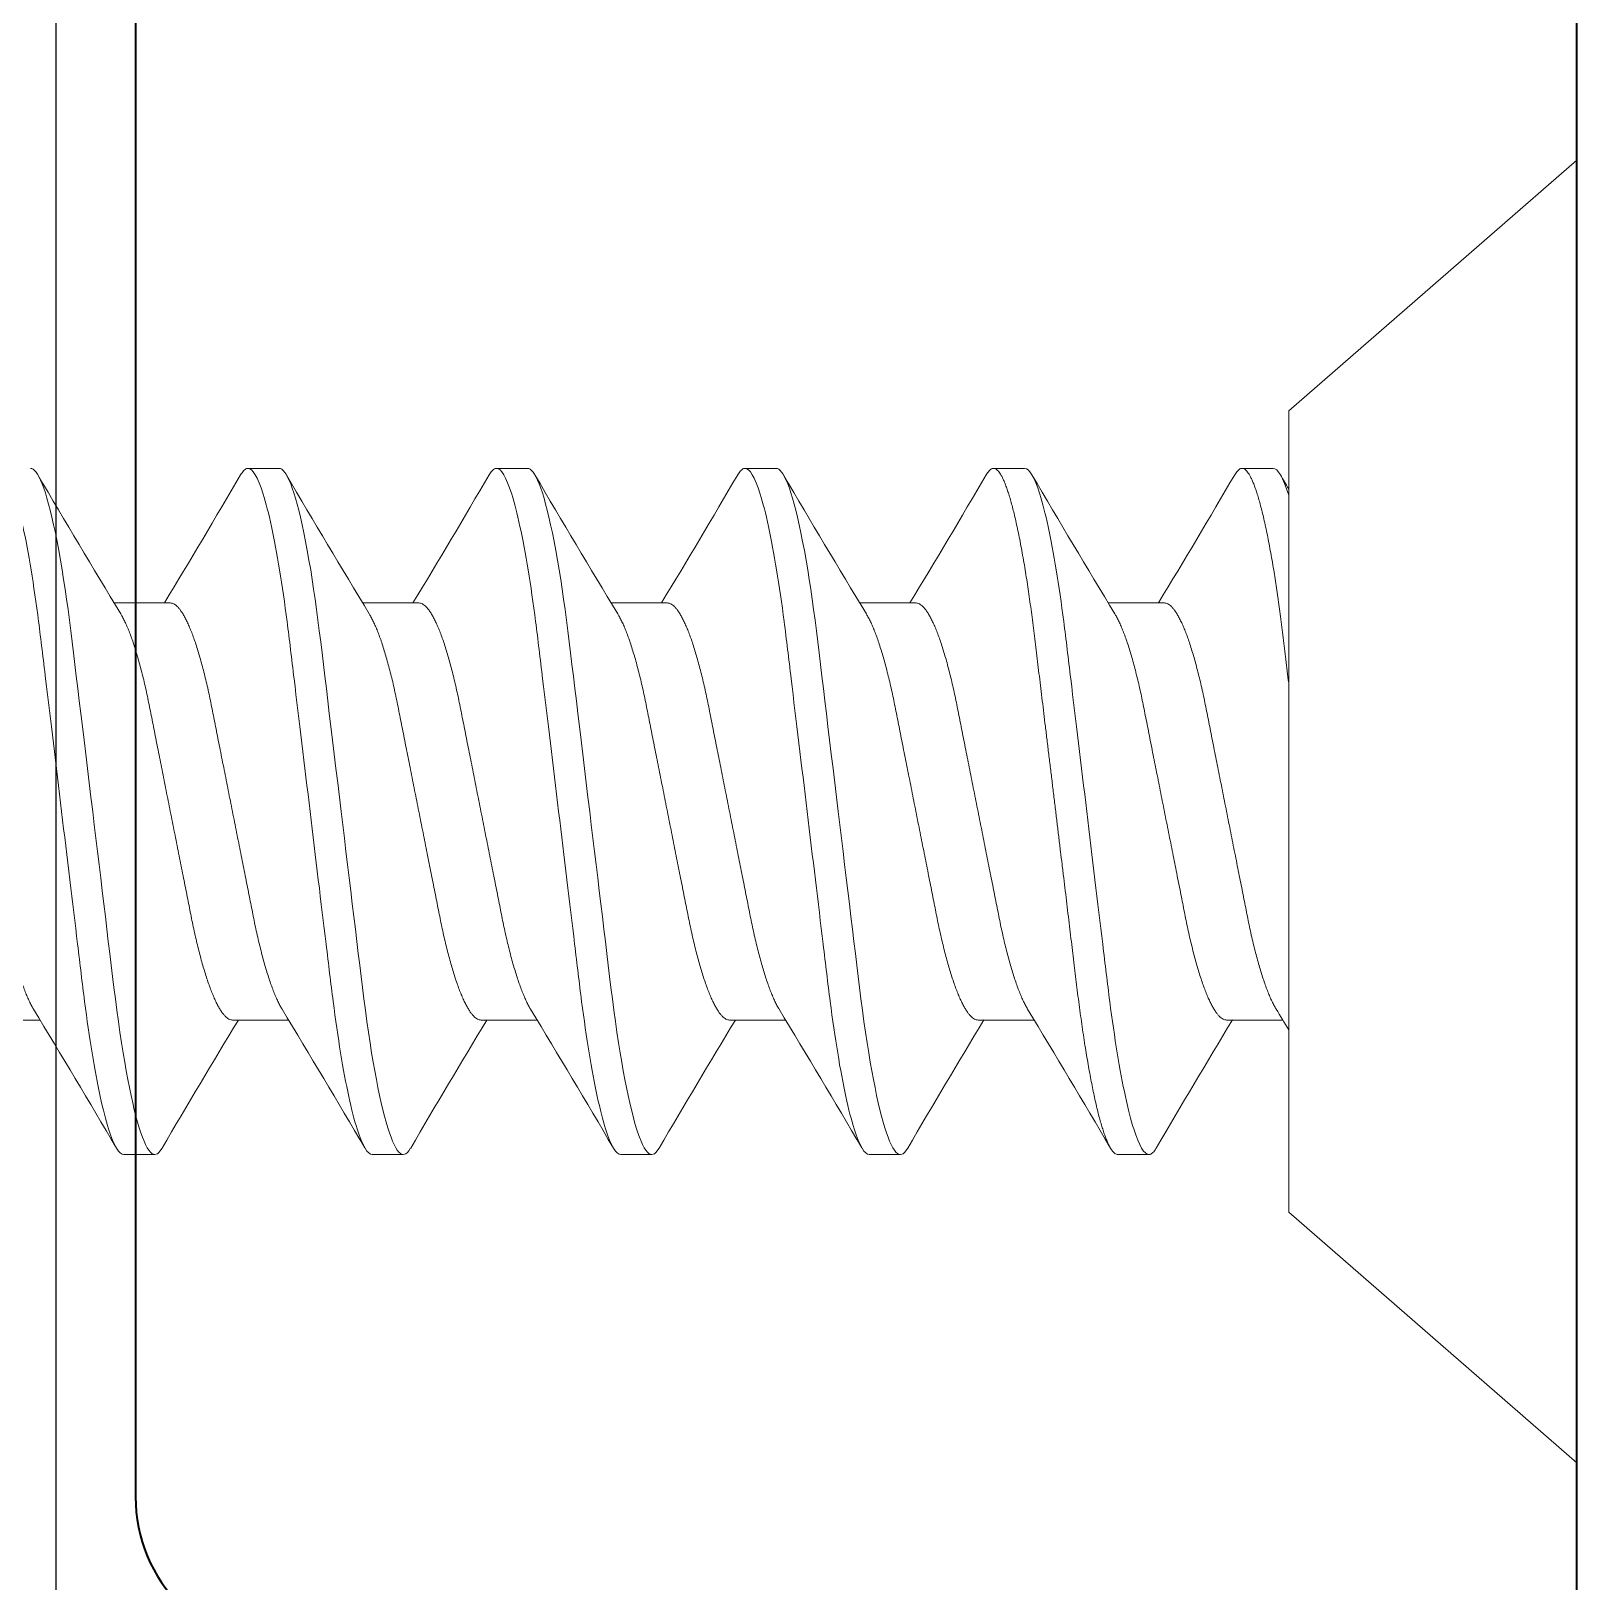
# Model space of a CAD drawing. Extents: x -26 to 91, y -47 to 75.
# Drawn here: x 48.7858 to 49.0968, y 54.1072 to 54.4191 of the extents above; entities that cross this region are included whole.
import ezdxf

# ---------------------------------------------------------------- set-up
doc = ezdxf.new("R2010")
doc.units = 0
doc.header["$MEASUREMENT"] = 0
doc.layers.get('0').update_dxf_attribs({"linetype": 'CONTINUOUS'})
for name, color, linetype in [('Ballons', 7, 'CONTINUOUS'), ('DIM', 7, 'CONTINUOUS'), ('FRAME', 1, 'CONTINUOUS')]:
    doc.layers.add(name, color=color, linetype=linetype)

# ---------------------------------------------------------------- blocks, each defined once
blk = doc.blocks.new('3805 BLOCK FRAME')
blk.add_lwpolyline([(-3.4125, 1.111, 0.414214), (-3.3815, 1.08), (-2.32916, 1.08, 0.5024), (-2.29947, 1.11991, -0.280293), (-2.26196, 1.26375, -0.498955), (-2.21303, 1.25603, -0.334263), (-2.21884, 1.2192, 2.470836), (-2.10616, 1.2192, -0.334263), (-2.11197, 1.25603, -0.498955), (-2.06304, 1.26375, -0.280293), (-2.02553, 1.11991, 0.5024), (-1.99584, 1.08), (-1.5495, 1.08, 0.414214)], format="xyb")
blk = doc.blocks.new('no 6 500')
at = {"color": 7, "linetype": 'Continuous', "lineweight": 15}
for p, q in [((56.45405, 21.48189), (56.39605, 21.53231)), ((56.39605, 21.53231), (56.39605, 21.27031)), ((56.45405, 21.48189), (56.45405, 21.32073)), ((56.48842, 21.47031), (56.48217, 21.47031)), ((56.53842, 21.47031), (56.53217, 21.47031)), ((56.58842, 21.47031), (56.58217, 21.47031)), ((56.63842, 21.47031), (56.63217, 21.47031)), ((56.68842, 21.47031), (56.68217, 21.47031)), ((56.46655, 21.44325), (56.45524, 21.44325)), ((56.51655, 21.44325), (56.50524, 21.44325)), ((56.56655, 21.44325), (56.55524, 21.44325)), ((56.61655, 21.44325), (56.60524, 21.44325)), ((56.66655, 21.44325), (56.65524, 21.44325)), ((56.71655, 21.44325), (56.70524, 21.44325)), ((56.47905, 21.35937), (56.49036, 21.35937)), ((56.52905, 21.35937), (56.54036, 21.35937)), ((56.57905, 21.35937), (56.59036, 21.35937)), ((56.62905, 21.35937), (56.64036, 21.35937)), ((56.67905, 21.35937), (56.69036, 21.35937)), ((56.45717, 21.33231), (56.46342, 21.33231)), ((56.50717, 21.33231), (56.51342, 21.33231)), ((56.55717, 21.33231), (56.56342, 21.33231)), ((56.60717, 21.33231), (56.61342, 21.33231)), ((56.65717, 21.33231), (56.66342, 21.33231)), ((56.39605, 21.27031), (56.45405, 21.32073))]:
    blk.add_line(p, q, dxfattribs=at)
at = {"color": 7, "linetype": 'Continuous', "lineweight": 15, "flags": 128}
for points in [[(56.53069, 21.46899), (56.53077, 21.46912), (56.53107, 21.46956), (56.53135, 21.46989), (56.53164, 21.47013), (56.53191, 21.47026), (56.53217, 21.47031), (56.53246, 21.47026), (56.53276, 21.47009), (56.53306, 21.46982), (56.53338, 21.46943), (56.5337, 21.46893), (56.53402, 21.46831), (56.53434, 21.46761), (56.53465, 21.46681), (56.53498, 21.46591), (56.5353, 21.46491), (56.53563, 21.4638), (56.53596, 21.46259), (56.53629, 21.46129), (56.53662, 21.45989), (56.53695, 21.4584), (56.53727, 21.45683), (56.53759, 21.4552), (56.53791, 21.45349), (56.53823, 21.45172), (56.53854, 21.44988), (56.53886, 21.44782), (56.53919, 21.4457), (56.5395, 21.44352), (56.53981, 21.44128), (56.54011, 21.43901), (56.5404, 21.43669), (56.54067, 21.43447), (56.54095, 21.43219), (56.54123, 21.42985), (56.54152, 21.42744), (56.54182, 21.42498), (56.54212, 21.42246), (56.54243, 21.4199), (56.54274, 21.4173), (56.54306, 21.41465), (56.54339, 21.41198), (56.54371, 21.40934), (56.54403, 21.40667), (56.54435, 21.40399), (56.54467, 21.40131), (56.54502, 21.39841), (56.54537, 21.39552), (56.54572, 21.39265), (56.54607, 21.3898), (56.54641, 21.38697), (56.54674, 21.38419), (56.54706, 21.3816), (56.54736, 21.37906), (56.54766, 21.37657), (56.54796, 21.37413), (56.54825, 21.37175), (56.54853, 21.36943), (56.5488, 21.36717), (56.54907, 21.36497), (56.54934, 21.36281), (56.54963, 21.36067), (56.54992, 21.35862), (56.55021, 21.35661), (56.55051, 21.35465), (56.55081, 21.35274), (56.55115, 21.35076), (56.55149, 21.34885), (56.55183, 21.34702), (56.55218, 21.34529), (56.55253, 21.34365), (56.55288, 21.34211), (56.55321, 21.34075), (56.55354, 21.33949), (56.55386, 21.33833), (56.55419, 21.33726), (56.55451, 21.3363), (56.55483, 21.33545), (56.55515, 21.33469), (56.55546, 21.33405), (56.55577, 21.3335), (56.55607, 21.33306), (56.55635, 21.33273), (56.55664, 21.3325), (56.55691, 21.33236), (56.55717, 21.33231), (56.55717, 21.33231)], [(56.58069, 21.46899), (56.58077, 21.46912), (56.58107, 21.46956), (56.58135, 21.46989), (56.58164, 21.47013), (56.58191, 21.47026), (56.58217, 21.47031), (56.58246, 21.47026), (56.58276, 21.47009), (56.58306, 21.46982), (56.58338, 21.46943), (56.5837, 21.46893), (56.58402, 21.46831), (56.58434, 21.46761), (56.58465, 21.46681), (56.58498, 21.46591), (56.5853, 21.46491), (56.58563, 21.4638), (56.58596, 21.46259), (56.58629, 21.46129), (56.58662, 21.45989), (56.58695, 21.4584), (56.58727, 21.45683), (56.58759, 21.4552), (56.58791, 21.45349), (56.58823, 21.45172), (56.58854, 21.44988), (56.58886, 21.44782), (56.58919, 21.4457), (56.5895, 21.44352), (56.58981, 21.44128), (56.59011, 21.43901), (56.5904, 21.43669), (56.59067, 21.43447), (56.59095, 21.43219), (56.59123, 21.42985), (56.59152, 21.42744), (56.59182, 21.42498), (56.59212, 21.42246), (56.59243, 21.4199), (56.59274, 21.4173), (56.59306, 21.41465), (56.59339, 21.41198), (56.59371, 21.40934), (56.59403, 21.40667), (56.59435, 21.40399), (56.59467, 21.40131), (56.59502, 21.39841), (56.59537, 21.39552), (56.59572, 21.39265), (56.59607, 21.3898), (56.59641, 21.38697), (56.59674, 21.38419), (56.59706, 21.3816), (56.59736, 21.37906), (56.59766, 21.37657), (56.59796, 21.37413), (56.59825, 21.37175), (56.59853, 21.36943), (56.5988, 21.36717), (56.59907, 21.36497), (56.59934, 21.36281), (56.59963, 21.36067), (56.59992, 21.35862), (56.60021, 21.35661), (56.60051, 21.35465), (56.60081, 21.35274), (56.60115, 21.35076), (56.60149, 21.34885), (56.60183, 21.34702), (56.60218, 21.34529), (56.60253, 21.34365), (56.60288, 21.34211), (56.60321, 21.34075), (56.60354, 21.33949), (56.60386, 21.33833), (56.60419, 21.33726), (56.60451, 21.3363), (56.60483, 21.33545), (56.60515, 21.33469), (56.60546, 21.33405), (56.60577, 21.3335), (56.60607, 21.33306), (56.60635, 21.33273), (56.60664, 21.3325), (56.60691, 21.33236), (56.60717, 21.33231), (56.60717, 21.33231)], [(56.63069, 21.46899), (56.63077, 21.46912), (56.63107, 21.46956), (56.63135, 21.46989), (56.63164, 21.47013), (56.63191, 21.47026), (56.63217, 21.47031), (56.63246, 21.47026), (56.63276, 21.47009), (56.63306, 21.46982), (56.63338, 21.46943), (56.6337, 21.46893), (56.63402, 21.46831), (56.63434, 21.46761), (56.63465, 21.46681), (56.63498, 21.46591), (56.6353, 21.46491), (56.63563, 21.4638), (56.63596, 21.46259), (56.63629, 21.46129), (56.63662, 21.45989), (56.63695, 21.4584), (56.63727, 21.45683), (56.63759, 21.4552), (56.63791, 21.45349), (56.63823, 21.45172), (56.63854, 21.44988), (56.63886, 21.44782), (56.63919, 21.4457), (56.6395, 21.44352), (56.63981, 21.44128), (56.64011, 21.43901), (56.6404, 21.43669), (56.64067, 21.43447), (56.64095, 21.43219), (56.64123, 21.42985), (56.64152, 21.42744), (56.64182, 21.42498), (56.64212, 21.42246), (56.64243, 21.4199), (56.64274, 21.4173), (56.64306, 21.41465), (56.64339, 21.41198), (56.64371, 21.40934), (56.64403, 21.40667), (56.64435, 21.40399), (56.64467, 21.40131), (56.64502, 21.39841), (56.64537, 21.39552), (56.64572, 21.39265), (56.64607, 21.3898), (56.64641, 21.38697), (56.64674, 21.38419), (56.64706, 21.3816), (56.64736, 21.37906), (56.64766, 21.37657), (56.64796, 21.37413), (56.64825, 21.37175), (56.64853, 21.36943), (56.6488, 21.36717), (56.64907, 21.36497), (56.64934, 21.36281), (56.64963, 21.36067), (56.64992, 21.35862), (56.65021, 21.35661), (56.65051, 21.35465), (56.65081, 21.35274), (56.65115, 21.35076), (56.65149, 21.34885), (56.65183, 21.34702), (56.65218, 21.34529), (56.65253, 21.34365), (56.65288, 21.34211), (56.65321, 21.34075), (56.65354, 21.33949), (56.65386, 21.33833), (56.65419, 21.33726), (56.65451, 21.3363), (56.65483, 21.33545), (56.65515, 21.33469), (56.65546, 21.33405), (56.65577, 21.3335), (56.65607, 21.33306), (56.65635, 21.33273), (56.65664, 21.3325), (56.65691, 21.33236), (56.65717, 21.33231), (56.65717, 21.33231)], [(56.68069, 21.46899), (56.68077, 21.46912), (56.68107, 21.46956), (56.68135, 21.46989), (56.68164, 21.47013), (56.68191, 21.47026), (56.68217, 21.47031), (56.68246, 21.47026), (56.68276, 21.47009), (56.68306, 21.46982), (56.68338, 21.46943), (56.6837, 21.46893), (56.68402, 21.46831), (56.68434, 21.46761), (56.68465, 21.46681), (56.68498, 21.46591), (56.6853, 21.46491), (56.68563, 21.4638), (56.68596, 21.46259), (56.68629, 21.46129), (56.68662, 21.45989), (56.68695, 21.4584), (56.68727, 21.45683), (56.68759, 21.4552), (56.68791, 21.45349), (56.68823, 21.45172), (56.68854, 21.44988), (56.68886, 21.44782), (56.68919, 21.4457), (56.6895, 21.44352), (56.68981, 21.44128), (56.69011, 21.43901), (56.6904, 21.43669), (56.69067, 21.43447), (56.69095, 21.43219), (56.69123, 21.42985), (56.69152, 21.42744), (56.69182, 21.42498), (56.69212, 21.42246), (56.69243, 21.4199), (56.69274, 21.4173), (56.69306, 21.41465), (56.69339, 21.41198), (56.69371, 21.40934), (56.69403, 21.40667), (56.69435, 21.40399), (56.69467, 21.40131), (56.69502, 21.39841), (56.69537, 21.39552), (56.69572, 21.39265), (56.69607, 21.3898), (56.69641, 21.38697), (56.69674, 21.38419), (56.69706, 21.3816), (56.69736, 21.37906), (56.69766, 21.37657), (56.69796, 21.37413), (56.69825, 21.37175), (56.69853, 21.36943), (56.6988, 21.36717), (56.69907, 21.36497), (56.69934, 21.36281), (56.69963, 21.36067), (56.69992, 21.35862), (56.70021, 21.35661), (56.70051, 21.35465), (56.70081, 21.35274), (56.70115, 21.35076), (56.70149, 21.34885), (56.70183, 21.34702), (56.70218, 21.34529), (56.70253, 21.34365), (56.70288, 21.34211), (56.70321, 21.34075), (56.70354, 21.33949), (56.70386, 21.33833), (56.70419, 21.33726), (56.70451, 21.3363), (56.70483, 21.33545), (56.70515, 21.33469), (56.70546, 21.33405), (56.70577, 21.3335), (56.70607, 21.33306), (56.70635, 21.33273), (56.70664, 21.3325), (56.70691, 21.33236), (56.70717, 21.33231)]]:
    blk.add_lwpolyline(points, dxfattribs=at)
at = {"color": 7, "linetype": 'Continuous', "lineweight": 15}
for centre, radius, start, end in [((54.38039, 22.70217), 2.43557, 328.87607, 329.58106), ((58.37888, 22.57666), 2.18978, 210.38664, 211.23816), ((54.41336, 22.71231), 2.45539, 328.87894, 329.57824), ((58.47328, 22.60314), 2.24147, 210.39645, 211.22834), ((54.54127, 22.66592), 2.36471, 328.86553, 329.59164), ((58.53687, 22.61125), 2.2573, 210.39938, 211.22542), ((54.59127, 22.66592), 2.36471, 328.86553, 329.59164), ((58.58684, 22.61123), 2.25726, 210.39936, 211.22541), ((54.64127, 22.66592), 2.36471, 328.86553, 329.59164), ((58.63673, 22.61116), 2.25714, 210.39936, 211.22546), ((57.49369, 22.07287), 1.21442, 211.1207, 211.3502), ((58.50417, 20.1368), 2.36452, 148.86549, 149.59166), ((54.57227, 20.19945), 2.24153, 30.39647, 31.22833), ((58.63221, 20.09033), 2.45535, 148.87893, 149.57824), ((54.66686, 20.22605), 2.18961, 30.38661, 31.23819), ((58.60445, 20.13663), 2.36486, 148.86554, 149.59171), ((54.6587, 20.19136), 2.25734, 30.39929, 31.22542), ((58.65466, 20.13651), 2.3651, 148.86556, 149.59166), ((54.70892, 20.19149), 2.25708, 30.39925, 31.22547), ((58.70425, 20.13675), 2.36462, 148.86552, 149.59176), ((54.75848, 20.19123), 2.25759, 30.39934, 31.22538), ((52.80269, 19.18368), 4.23871, 30.47857, 30.52234)]:
    blk.add_arc(centre, radius, start, end, dxfattribs=at)
for points, knots in [([(56.48069, 21.46899), (56.48072, 21.46903), (56.48084, 21.46926), (56.48106, 21.46957), (56.48135, 21.46991), (56.48164, 21.47014), (56.48191, 21.47028), (56.48209, 21.4703), (56.48217, 21.47031)], [0, 0, 0, 0, 0.047812, 0.244109, 0.435482, 0.62533, 0.813538, 1, 1, 1, 1]), ([(56.48217, 21.47031), (56.48308, 21.47031), (56.48413, 21.46863), (56.48633, 21.46164), (56.48748, 21.45633), (56.48906, 21.44665), (56.48957, 21.44315), (56.49052, 21.43586), (56.49096, 21.43206), (56.49245, 21.41977), (56.49356, 21.41055), (56.49579, 21.39207), (56.4969, 21.38285), (56.49839, 21.37056), (56.49883, 21.36677), (56.49978, 21.35947), (56.50029, 21.35597), (56.50187, 21.34629), (56.50302, 21.34098), (56.50522, 21.33399), (56.50627, 21.33231), (56.50717, 21.33231)], [0, 0, 0, 0, 0.125, 0.125, 0.25, 0.25, 0.3125, 0.3125, 0.375, 0.375, 0.5, 0.5, 0.625, 0.625, 0.6875, 0.6875, 0.75, 0.75, 0.875, 0.875, 1, 1, 1, 1]), ([(56.48842, 21.47031), (56.48852, 21.4703), (56.48871, 21.47028), (56.48901, 21.47011), (56.48931, 21.46984), (56.48963, 21.46945), (56.48995, 21.46894), (56.49027, 21.46833), (56.49059, 21.46763), (56.4909, 21.46683), (56.49123, 21.46593), (56.49155, 21.46492), (56.49188, 21.46382), (56.49221, 21.46261), (56.49254, 21.46131), (56.49287, 21.45991), (56.4932, 21.45842), (56.49352, 21.45685), (56.49384, 21.45521), (56.49416, 21.45351), (56.49448, 21.45173), (56.49479, 21.44984), (56.49511, 21.44784), (56.49544, 21.44572), (56.49575, 21.44353), (56.49606, 21.4413), (56.49636, 21.43903), (56.49665, 21.43675), (56.49692, 21.43448), (56.4972, 21.43219), (56.49748, 21.42985), (56.49777, 21.42744), (56.49807, 21.42498), (56.49837, 21.42246), (56.49868, 21.4199), (56.49899, 21.41729), (56.49931, 21.41465), (56.49963, 21.412), (56.49996, 21.40934), (56.50028, 21.40667), (56.5006, 21.40399), (56.50093, 21.40124), (56.50127, 21.39841), (56.50162, 21.39552), (56.50197, 21.39265), (56.50232, 21.3898), (56.50266, 21.38697), (56.50299, 21.38424), (56.50331, 21.3816), (56.50361, 21.37906), (56.50391, 21.37657), (56.50421, 21.37413), (56.5045, 21.37175), (56.50478, 21.36943), (56.50505, 21.36717), (56.50532, 21.36496), (56.50559, 21.36279), (56.50588, 21.36067), (56.50617, 21.3586), (56.50646, 21.35659), (56.50676, 21.35463), (56.50707, 21.35268), (56.5074, 21.35074), (56.50774, 21.34883), (56.50808, 21.34701), (56.50843, 21.34527), (56.50878, 21.34363), (56.50912, 21.34212), (56.50946, 21.34074), (56.50979, 21.33948), (56.51011, 21.33831), (56.51044, 21.33725), (56.51076, 21.33629), (56.51108, 21.33543), (56.5114, 21.33468), (56.51171, 21.33403), (56.51202, 21.33349), (56.51231, 21.33305), (56.5126, 21.33272), (56.51289, 21.33248), (56.51316, 21.33234), (56.51343, 21.33229), (56.51371, 21.33235), (56.51401, 21.33251), (56.51431, 21.33279), (56.51461, 21.33315), (56.51481, 21.33348), (56.51491, 21.33363)], [0, 0, 0, 0, 0.011795, 0.023709, 0.035734, 0.047861, 0.060081, 0.072385, 0.084054, 0.09578, 0.107555, 0.119369, 0.131213, 0.143078, 0.154954, 0.166832, 0.178701, 0.190553, 0.202167, 0.213747, 0.225283, 0.236766, 0.2491, 0.261353, 0.273516, 0.28558, 0.297537, 0.309377, 0.320469, 0.331651, 0.342936, 0.354315, 0.365782, 0.37733, 0.388949, 0.400633, 0.412371, 0.424156, 0.435767, 0.447404, 0.45906, 0.470725, 0.483322, 0.495906, 0.508469, 0.520997, 0.53348, 0.545907, 0.557564, 0.569153, 0.580667, 0.592096, 0.603435, 0.614676, 0.625812, 0.636915, 0.648122, 0.659429, 0.670625, 0.681905, 0.69326, 0.704684, 0.717087, 0.729551, 0.742063, 0.754614, 0.767191, 0.779785, 0.791663, 0.803535, 0.815392, 0.827225, 0.839023, 0.850777, 0.86248, 0.874121, 0.885693, 0.897188, 0.908394, 0.919511, 0.930532, 0.94145, 0.953245, 0.965159, 0.977184, 0.989311, 1, 1, 1, 1]), ([(56.53842, 21.47031), (56.53933, 21.47031), (56.54038, 21.46863), (56.54258, 21.46164), (56.54373, 21.45633), (56.54531, 21.44665), (56.54582, 21.44315), (56.54677, 21.43586), (56.54721, 21.43206), (56.5487, 21.41977), (56.54981, 21.41055), (56.55204, 21.39207), (56.55315, 21.38285), (56.55464, 21.37056), (56.55508, 21.36677), (56.55603, 21.35947), (56.55654, 21.35597), (56.55812, 21.34629), (56.55927, 21.34098), (56.56147, 21.33399), (56.56252, 21.33231), (56.56342, 21.33231)], [0, 0, 0, 0, 0.125, 0.125, 0.25, 0.25, 0.3125, 0.3125, 0.375, 0.375, 0.5, 0.5, 0.625, 0.625, 0.6875, 0.6875, 0.75, 0.75, 0.875, 0.875, 1, 1, 1, 1]), ([(56.58842, 21.47031), (56.58933, 21.47031), (56.59038, 21.46863), (56.59258, 21.46164), (56.59373, 21.45633), (56.59531, 21.44665), (56.59582, 21.44315), (56.59677, 21.43586), (56.59721, 21.43206), (56.5987, 21.41977), (56.59981, 21.41055), (56.60204, 21.39207), (56.60315, 21.38285), (56.60464, 21.37056), (56.60508, 21.36677), (56.60603, 21.35947), (56.60654, 21.35597), (56.60812, 21.34629), (56.60927, 21.34098), (56.61147, 21.33399), (56.61252, 21.33231), (56.61342, 21.33231)], [0, 0, 0, 0, 0.125, 0.125, 0.25, 0.25, 0.3125, 0.3125, 0.375, 0.375, 0.5, 0.5, 0.625, 0.625, 0.6875, 0.6875, 0.75, 0.75, 0.875, 0.875, 1, 1, 1, 1]), ([(56.63842, 21.47031), (56.63933, 21.47031), (56.64038, 21.46863), (56.64258, 21.46164), (56.64373, 21.45633), (56.64531, 21.44665), (56.64582, 21.44315), (56.64677, 21.43586), (56.64721, 21.43206), (56.6487, 21.41977), (56.64981, 21.41055), (56.65204, 21.39207), (56.65315, 21.38285), (56.65464, 21.37056), (56.65508, 21.36677), (56.65603, 21.35947), (56.65654, 21.35597), (56.65812, 21.34629), (56.65927, 21.34098), (56.66147, 21.33399), (56.66252, 21.33231), (56.66342, 21.33231)], [0, 0, 0, 0, 0.125, 0.125, 0.25, 0.25, 0.3125, 0.3125, 0.375, 0.375, 0.5, 0.5, 0.625, 0.625, 0.6875, 0.6875, 0.75, 0.75, 0.875, 0.875, 1, 1, 1, 1]), ([(56.68842, 21.47031), (56.68933, 21.47031), (56.69038, 21.46863), (56.69258, 21.46164), (56.69373, 21.45633), (56.69531, 21.44665), (56.69582, 21.44315), (56.69677, 21.43586), (56.69721, 21.43206), (56.6987, 21.41977), (56.69981, 21.41055), (56.70204, 21.39207), (56.70315, 21.38285), (56.70464, 21.37056), (56.70508, 21.36677), (56.70603, 21.35947), (56.70654, 21.35597), (56.70812, 21.34629), (56.70927, 21.34098), (56.71147, 21.33399), (56.71252, 21.33231), (56.71342, 21.33231)], [0, 0, 0, 0, 0.125, 0.125, 0.25, 0.25, 0.3125, 0.3125, 0.375, 0.375, 0.5, 0.5, 0.625, 0.625, 0.6875, 0.6875, 0.75, 0.75, 0.875, 0.875, 1, 1, 1, 1]), ([(56.45658, 21.44104), (56.45661, 21.44098), (56.45679, 21.44071), (56.45709, 21.44013), (56.45751, 21.4393), (56.45792, 21.43836), (56.45834, 21.43732), (56.45876, 21.43619), (56.45918, 21.43497), (56.4596, 21.43367), (56.46001, 21.43229), (56.46041, 21.43085), (56.4608, 21.42934), (56.46119, 21.42778), (56.46156, 21.42617), (56.46193, 21.42452), (56.46227, 21.42284), (56.46261, 21.42112), (56.46296, 21.41937), (56.46332, 21.41756), (56.46369, 21.41568), (56.46408, 21.41374), (56.46448, 21.41174), (56.46488, 21.4097), (56.46529, 21.40763), (56.46571, 21.40554), (56.46613, 21.40343), (56.46655, 21.40131), (56.46697, 21.3992), (56.46739, 21.39709), (56.4678, 21.395), (56.46821, 21.39294), (56.46862, 21.39092), (56.46901, 21.38894), (56.46939, 21.38703), (56.46976, 21.38516), (56.47012, 21.38333), (56.47048, 21.38155), (56.47082, 21.37981), (56.47117, 21.37812), (56.47153, 21.37646), (56.47191, 21.37485), (56.4723, 21.37329), (56.47269, 21.37178), (56.47309, 21.37033), (56.4735, 21.36896), (56.47391, 21.36766), (56.47433, 21.36644), (56.47475, 21.36532), (56.47516, 21.36429), (56.47558, 21.36336), (56.47598, 21.36253), (56.47639, 21.36178), (56.4768, 21.36113), (56.4772, 21.36058), (56.47759, 21.36014), (56.47797, 21.35979), (56.47834, 21.35955), (56.4787, 21.3594), (56.47893, 21.35938), (56.47905, 21.35937)], [0, 0, 0, 0, 0.0049672, 0.0224558, 0.0400072, 0.0579579, 0.0759257, 0.093886, 0.1118143, 0.1296862, 0.1474779, 0.1651664, 0.182691, 0.2000695, 0.2172819, 0.2343095, 0.2511349, 0.2675471, 0.2841423, 0.300927, 0.3178845, 0.3353471, 0.3529503, 0.3706724, 0.3884909, 0.4063825, 0.4243231, 0.4422882, 0.4602143, 0.4781158, 0.4959687, 0.513749, 0.5314335, 0.5486874, 0.5658069, 0.5827728, 0.5995669, 0.6165091, 0.6332588, 0.650119, 0.6671823, 0.6844313, 0.7018473, 0.7194101, 0.7370599, 0.7548125, 0.7726451, 0.7905339, 0.8084549, 0.8260635, 0.8436564, 0.8612104, 0.8787029, 0.8964658, 0.9141184, 0.931639, 0.9490064, 0.9662011, 0.9832046, 1, 1, 1, 1]), ([(56.46655, 21.44325), (56.46666, 21.44324), (56.4669, 21.44322), (56.46726, 21.44307), (56.46763, 21.44283), (56.46801, 21.44249), (56.4684, 21.44205), (56.46879, 21.44151), (56.46919, 21.44087), (56.46959, 21.44014), (56.47001, 21.4393), (56.47042, 21.43836), (56.47084, 21.43732), (56.47126, 21.43619), (56.47168, 21.43497), (56.4721, 21.43367), (56.47251, 21.43229), (56.47291, 21.43085), (56.4733, 21.42934), (56.47369, 21.42778), (56.47406, 21.42617), (56.47443, 21.42452), (56.47477, 21.42284), (56.47511, 21.42112), (56.47546, 21.41937), (56.47582, 21.41756), (56.47619, 21.41568), (56.47658, 21.41374), (56.47698, 21.41174), (56.47738, 21.4097), (56.47779, 21.40763), (56.47821, 21.40554), (56.47863, 21.40343), (56.47905, 21.40131), (56.47947, 21.3992), (56.47989, 21.39709), (56.4803, 21.395), (56.48071, 21.39294), (56.48112, 21.39092), (56.48151, 21.38894), (56.48189, 21.38703), (56.48226, 21.38516), (56.48262, 21.38333), (56.48298, 21.38155), (56.48332, 21.37981), (56.48367, 21.37812), (56.48403, 21.37646), (56.48441, 21.37485), (56.4848, 21.37329), (56.48519, 21.37178), (56.48559, 21.37033), (56.486, 21.36896), (56.48641, 21.36766), (56.48683, 21.36644), (56.48725, 21.36532), (56.48766, 21.36429), (56.48808, 21.36336), (56.48848, 21.36253), (56.4888, 21.36194), (56.48898, 21.36166), (56.48902, 21.36159)], [0, 0, 0, 0, 0.0167587, 0.0337246, 0.050881, 0.0682095, 0.0856906, 0.102988, 0.1203919, 0.1378808, 0.1554324, 0.1733832, 0.1913512, 0.2093117, 0.2272402, 0.2451123, 0.2629042, 0.2805928, 0.2981177, 0.3154964, 0.3327089, 0.3497367, 0.3665623, 0.3829747, 0.39957, 0.4163549, 0.4333125, 0.4507754, 0.4683787, 0.4861011, 0.5039198, 0.5218115, 0.5397523, 0.5577176, 0.5756439, 0.5935456, 0.6113986, 0.6291791, 0.6468638, 0.6641179, 0.6812376, 0.6982037, 0.714998, 0.7319404, 0.7486903, 0.7655506, 0.7826141, 0.7998633, 0.8172795, 0.8348425, 0.8524924, 0.8702452, 0.888078, 0.905967, 0.9238882, 0.941497, 0.95909, 0.9766443, 0.9941369, 1, 1, 1, 1]), ([(56.50658, 21.44104), (56.50661, 21.44098), (56.50679, 21.44071), (56.50709, 21.44013), (56.50751, 21.4393), (56.50792, 21.43836), (56.50834, 21.43732), (56.50876, 21.43619), (56.50918, 21.43497), (56.5096, 21.43367), (56.51001, 21.43229), (56.51041, 21.43085), (56.5108, 21.42934), (56.51119, 21.42778), (56.51156, 21.42617), (56.51193, 21.42452), (56.51227, 21.42284), (56.51261, 21.42112), (56.51296, 21.41937), (56.51332, 21.41756), (56.51369, 21.41568), (56.51408, 21.41374), (56.51448, 21.41174), (56.51488, 21.4097), (56.51529, 21.40763), (56.51571, 21.40554), (56.51613, 21.40343), (56.51655, 21.40131), (56.51697, 21.3992), (56.51739, 21.39709), (56.5178, 21.395), (56.51821, 21.39294), (56.51862, 21.39092), (56.51901, 21.38894), (56.51939, 21.38703), (56.51976, 21.38516), (56.52012, 21.38333), (56.52048, 21.38155), (56.52082, 21.37981), (56.52117, 21.37812), (56.52153, 21.37646), (56.52191, 21.37485), (56.5223, 21.37329), (56.52269, 21.37178), (56.52309, 21.37033), (56.5235, 21.36896), (56.52391, 21.36766), (56.52433, 21.36644), (56.52475, 21.36532), (56.52516, 21.36429), (56.52558, 21.36336), (56.52598, 21.36253), (56.52639, 21.36178), (56.5268, 21.36113), (56.5272, 21.36058), (56.52759, 21.36014), (56.52797, 21.35979), (56.52834, 21.35955), (56.5287, 21.3594), (56.52893, 21.35938), (56.52905, 21.35937)], [0, 0, 0, 0, 0.004953, 0.022442, 0.039994, 0.057945, 0.075913, 0.093873, 0.111802, 0.129674, 0.147466, 0.165155, 0.18268, 0.200059, 0.217271, 0.234299, 0.251125, 0.267537, 0.284132, 0.300917, 0.317875, 0.335338, 0.352941, 0.370664, 0.388483, 0.406374, 0.424315, 0.442281, 0.460207, 0.478109, 0.495962, 0.513742, 0.531427, 0.548681, 0.565801, 0.582767, 0.599561, 0.616504, 0.633254, 0.650114, 0.667178, 0.684427, 0.701843, 0.719406, 0.737056, 0.754809, 0.772642, 0.790531, 0.808452, 0.826061, 0.843654, 0.861209, 0.878701, 0.896464, 0.914117, 0.931638, 0.949006, 0.966201, 0.983204, 1, 1, 1, 1]), ([(56.51655, 21.44325), (56.51666, 21.44324), (56.5169, 21.44322), (56.51726, 21.44307), (56.51763, 21.44283), (56.51801, 21.44249), (56.5184, 21.44205), (56.51879, 21.44151), (56.51919, 21.44087), (56.51959, 21.44014), (56.52001, 21.4393), (56.52042, 21.43836), (56.52084, 21.43732), (56.52126, 21.43619), (56.52168, 21.43497), (56.5221, 21.43367), (56.52251, 21.43229), (56.52291, 21.43085), (56.5233, 21.42934), (56.52369, 21.42778), (56.52406, 21.42617), (56.52443, 21.42452), (56.52477, 21.42284), (56.52511, 21.42112), (56.52546, 21.41937), (56.52582, 21.41756), (56.52619, 21.41568), (56.52658, 21.41374), (56.52698, 21.41174), (56.52738, 21.4097), (56.52779, 21.40763), (56.52821, 21.40554), (56.52863, 21.40343), (56.52905, 21.40131), (56.52947, 21.3992), (56.52989, 21.39709), (56.5303, 21.395), (56.53071, 21.39294), (56.53112, 21.39092), (56.53151, 21.38894), (56.53189, 21.38703), (56.53226, 21.38516), (56.53262, 21.38333), (56.53298, 21.38155), (56.53332, 21.37981), (56.53367, 21.37812), (56.53403, 21.37646), (56.53441, 21.37485), (56.5348, 21.37329), (56.53519, 21.37178), (56.53559, 21.37033), (56.536, 21.36896), (56.53641, 21.36766), (56.53683, 21.36644), (56.53725, 21.36532), (56.53766, 21.36429), (56.53808, 21.36336), (56.53848, 21.36253), (56.5388, 21.36194), (56.53898, 21.36166), (56.53902, 21.36159)], [0, 0, 0, 0, 0.016759, 0.033725, 0.050881, 0.06821, 0.085691, 0.102989, 0.120393, 0.137881, 0.155433, 0.173384, 0.191352, 0.209313, 0.227241, 0.245113, 0.262906, 0.280594, 0.298119, 0.315498, 0.332711, 0.349738, 0.366564, 0.382977, 0.399572, 0.416357, 0.433315, 0.450778, 0.468381, 0.486104, 0.503922, 0.521814, 0.539755, 0.55772, 0.575647, 0.593549, 0.611402, 0.629182, 0.646867, 0.664121, 0.681241, 0.698207, 0.715002, 0.731944, 0.748694, 0.765554, 0.782618, 0.799867, 0.817284, 0.834847, 0.852497, 0.87025, 0.888082, 0.905972, 0.923893, 0.941502, 0.959095, 0.976649, 0.994142, 1, 1, 1, 1]), ([(56.55658, 21.44104), (56.55661, 21.44098), (56.55679, 21.44071), (56.55709, 21.44013), (56.55751, 21.4393), (56.55792, 21.43836), (56.55834, 21.43732), (56.55876, 21.43619), (56.55918, 21.43497), (56.5596, 21.43367), (56.56001, 21.43229), (56.56041, 21.43085), (56.5608, 21.42934), (56.56119, 21.42778), (56.56156, 21.42617), (56.56193, 21.42452), (56.56227, 21.42284), (56.56261, 21.42112), (56.56296, 21.41937), (56.56332, 21.41756), (56.56369, 21.41568), (56.56408, 21.41374), (56.56448, 21.41174), (56.56488, 21.4097), (56.56529, 21.40763), (56.56571, 21.40554), (56.56613, 21.40343), (56.56655, 21.40131), (56.56697, 21.3992), (56.56739, 21.39709), (56.5678, 21.395), (56.56821, 21.39294), (56.56862, 21.39092), (56.56901, 21.38894), (56.56939, 21.38703), (56.56976, 21.38516), (56.57012, 21.38333), (56.57048, 21.38155), (56.57082, 21.37981), (56.57117, 21.37812), (56.57153, 21.37646), (56.57191, 21.37485), (56.5723, 21.37329), (56.57269, 21.37178), (56.57309, 21.37033), (56.5735, 21.36896), (56.57391, 21.36766), (56.57433, 21.36644), (56.57475, 21.36532), (56.57516, 21.36429), (56.57558, 21.36336), (56.57598, 21.36253), (56.57639, 21.36178), (56.5768, 21.36113), (56.5772, 21.36058), (56.57759, 21.36014), (56.57797, 21.35979), (56.57834, 21.35955), (56.5787, 21.3594), (56.57893, 21.35938), (56.57905, 21.35937)], [0, 0, 0, 0, 0.004958, 0.022447, 0.039999, 0.05795, 0.075918, 0.093878, 0.111806, 0.129679, 0.14747, 0.165159, 0.182684, 0.200062, 0.217275, 0.234303, 0.251128, 0.267541, 0.284136, 0.300921, 0.317878, 0.335341, 0.352945, 0.370667, 0.388486, 0.406377, 0.424318, 0.442283, 0.46021, 0.478111, 0.495964, 0.513745, 0.531429, 0.548683, 0.565803, 0.582769, 0.599563, 0.616506, 0.633256, 0.650116, 0.667179, 0.684429, 0.701845, 0.719408, 0.737058, 0.75481, 0.772643, 0.790532, 0.808453, 0.826062, 0.843655, 0.861209, 0.878702, 0.896465, 0.914118, 0.931638, 0.949006, 0.966201, 0.983204, 1, 1, 1, 1]), ([(56.56655, 21.44325), (56.56666, 21.44324), (56.5669, 21.44322), (56.56726, 21.44307), (56.56763, 21.44283), (56.56801, 21.44249), (56.5684, 21.44205), (56.56879, 21.44151), (56.56919, 21.44087), (56.56959, 21.44014), (56.57001, 21.4393), (56.57042, 21.43836), (56.57084, 21.43732), (56.57126, 21.43619), (56.57168, 21.43497), (56.5721, 21.43367), (56.57251, 21.43229), (56.57291, 21.43085), (56.5733, 21.42934), (56.57369, 21.42778), (56.57406, 21.42617), (56.57443, 21.42452), (56.57477, 21.42284), (56.57511, 21.42112), (56.57546, 21.41937), (56.57582, 21.41756), (56.57619, 21.41568), (56.57658, 21.41374), (56.57698, 21.41174), (56.57738, 21.4097), (56.57779, 21.40763), (56.57821, 21.40554), (56.57863, 21.40343), (56.57905, 21.40131), (56.57947, 21.3992), (56.57989, 21.39709), (56.5803, 21.395), (56.58071, 21.39294), (56.58112, 21.39092), (56.58151, 21.38894), (56.58189, 21.38703), (56.58226, 21.38516), (56.58262, 21.38333), (56.58298, 21.38155), (56.58332, 21.37981), (56.58367, 21.37812), (56.58403, 21.37646), (56.58441, 21.37485), (56.5848, 21.37329), (56.58519, 21.37178), (56.58559, 21.37033), (56.586, 21.36896), (56.58641, 21.36766), (56.58683, 21.36644), (56.58725, 21.36532), (56.58766, 21.36429), (56.58808, 21.36336), (56.58848, 21.36253), (56.5888, 21.36194), (56.58898, 21.36166), (56.58902, 21.36159)], [0, 0, 0, 0, 0.016759, 0.033724, 0.050881, 0.068209, 0.08569, 0.102987, 0.120391, 0.13788, 0.155431, 0.173382, 0.19135, 0.20931, 0.227238, 0.24511, 0.262902, 0.28059, 0.298115, 0.315494, 0.332706, 0.349734, 0.366559, 0.382971, 0.399567, 0.416351, 0.433309, 0.450771, 0.468375, 0.486097, 0.503915, 0.521807, 0.539747, 0.557713, 0.575639, 0.59354, 0.611393, 0.629174, 0.646858, 0.664112, 0.681232, 0.698198, 0.714992, 0.731934, 0.748684, 0.765544, 0.782607, 0.799856, 0.817272, 0.834835, 0.852485, 0.870238, 0.88807, 0.905959, 0.92388, 0.941489, 0.959082, 0.976636, 0.994128, 1, 1, 1, 1]), ([(56.60658, 21.44104), (56.60661, 21.44098), (56.60679, 21.44071), (56.60709, 21.44013), (56.60751, 21.4393), (56.60792, 21.43836), (56.60834, 21.43732), (56.60876, 21.43619), (56.60918, 21.43497), (56.6096, 21.43367), (56.61001, 21.43229), (56.61041, 21.43085), (56.6108, 21.42934), (56.61119, 21.42778), (56.61156, 21.42617), (56.61193, 21.42452), (56.61227, 21.42284), (56.61261, 21.42112), (56.61296, 21.41937), (56.61332, 21.41756), (56.61369, 21.41568), (56.61408, 21.41374), (56.61448, 21.41174), (56.61488, 21.4097), (56.61529, 21.40763), (56.61571, 21.40554), (56.61613, 21.40343), (56.61655, 21.40131), (56.61697, 21.3992), (56.61739, 21.39709), (56.6178, 21.395), (56.61821, 21.39294), (56.61862, 21.39092), (56.61901, 21.38894), (56.61939, 21.38703), (56.61976, 21.38516), (56.62012, 21.38333), (56.62048, 21.38155), (56.62082, 21.37981), (56.62117, 21.37812), (56.62153, 21.37646), (56.62191, 21.37485), (56.6223, 21.37329), (56.62269, 21.37178), (56.62309, 21.37033), (56.6235, 21.36896), (56.62391, 21.36766), (56.62433, 21.36644), (56.62475, 21.36532), (56.62516, 21.36429), (56.62558, 21.36336), (56.62598, 21.36253), (56.62639, 21.36178), (56.6268, 21.36113), (56.6272, 21.36058), (56.62759, 21.36014), (56.62797, 21.35979), (56.62834, 21.35955), (56.6287, 21.3594), (56.62893, 21.35938), (56.62905, 21.35937)], [0, 0, 0, 0, 0.004966, 0.022455, 0.040006, 0.057957, 0.075925, 0.093885, 0.111813, 0.129685, 0.147477, 0.165166, 0.18269, 0.200069, 0.217281, 0.234309, 0.251134, 0.267546, 0.284142, 0.300926, 0.317884, 0.335347, 0.35295, 0.370672, 0.38849, 0.406382, 0.424323, 0.442288, 0.460214, 0.478115, 0.495968, 0.513749, 0.531433, 0.548687, 0.565807, 0.582772, 0.599567, 0.616509, 0.633258, 0.650119, 0.667182, 0.684431, 0.701847, 0.71941, 0.73706, 0.754812, 0.772645, 0.790534, 0.808455, 0.826063, 0.843656, 0.86121, 0.878703, 0.896466, 0.914118, 0.931639, 0.949006, 0.966201, 0.983205, 1, 1, 1, 1]), ([(56.61655, 21.44325), (56.61666, 21.44324), (56.6169, 21.44322), (56.61726, 21.44307), (56.61763, 21.44283), (56.61801, 21.44249), (56.6184, 21.44205), (56.61879, 21.44151), (56.61919, 21.44087), (56.61959, 21.44014), (56.62001, 21.4393), (56.62042, 21.43836), (56.62084, 21.43732), (56.62126, 21.43619), (56.62168, 21.43497), (56.6221, 21.43367), (56.62251, 21.43229), (56.62291, 21.43085), (56.6233, 21.42934), (56.62369, 21.42778), (56.62406, 21.42617), (56.62443, 21.42452), (56.62477, 21.42284), (56.62511, 21.42112), (56.62546, 21.41937), (56.62582, 21.41756), (56.62619, 21.41568), (56.62658, 21.41374), (56.62698, 21.41174), (56.62738, 21.4097), (56.62779, 21.40763), (56.62821, 21.40554), (56.62863, 21.40343), (56.62905, 21.40131), (56.62947, 21.3992), (56.62989, 21.39709), (56.6303, 21.395), (56.63071, 21.39294), (56.63112, 21.39092), (56.63151, 21.38894), (56.63189, 21.38703), (56.63226, 21.38516), (56.63262, 21.38333), (56.63298, 21.38155), (56.63332, 21.37981), (56.63367, 21.37812), (56.63403, 21.37646), (56.63441, 21.37485), (56.6348, 21.37329), (56.63519, 21.37178), (56.63559, 21.37033), (56.636, 21.36896), (56.63641, 21.36766), (56.63683, 21.36644), (56.63725, 21.36532), (56.63766, 21.36429), (56.63808, 21.36336), (56.63848, 21.36253), (56.6388, 21.36194), (56.63898, 21.36166), (56.63902, 21.36159)], [0, 0, 0, 0, 0.016759, 0.033724, 0.050881, 0.068209, 0.08569, 0.102987, 0.120391, 0.13788, 0.155431, 0.173382, 0.19135, 0.20931, 0.227238, 0.24511, 0.262902, 0.28059, 0.298115, 0.315494, 0.332706, 0.349734, 0.366559, 0.382971, 0.399566, 0.416351, 0.433309, 0.450771, 0.468375, 0.486097, 0.503915, 0.521807, 0.539747, 0.557713, 0.575639, 0.59354, 0.611393, 0.629174, 0.646858, 0.664112, 0.681232, 0.698198, 0.714992, 0.731934, 0.748684, 0.765544, 0.782607, 0.799856, 0.817272, 0.834835, 0.852485, 0.870238, 0.88807, 0.905959, 0.92388, 0.941489, 0.959082, 0.976636, 0.994128, 1, 1, 1, 1]), ([(56.65658, 21.44104), (56.65661, 21.44098), (56.65679, 21.44071), (56.65709, 21.44013), (56.65751, 21.4393), (56.65792, 21.43836), (56.65834, 21.43732), (56.65876, 21.43619), (56.65918, 21.43497), (56.6596, 21.43367), (56.66001, 21.43229), (56.66041, 21.43085), (56.6608, 21.42934), (56.66119, 21.42778), (56.66156, 21.42617), (56.66193, 21.42452), (56.66227, 21.42284), (56.66261, 21.42112), (56.66296, 21.41937), (56.66332, 21.41756), (56.66369, 21.41568), (56.66408, 21.41374), (56.66448, 21.41174), (56.66488, 21.4097), (56.66529, 21.40763), (56.66571, 21.40554), (56.66613, 21.40343), (56.66655, 21.40131), (56.66697, 21.3992), (56.66739, 21.39709), (56.6678, 21.395), (56.66821, 21.39294), (56.66862, 21.39092), (56.66901, 21.38894), (56.66939, 21.38703), (56.66976, 21.38516), (56.67012, 21.38333), (56.67048, 21.38155), (56.67082, 21.37981), (56.67117, 21.37812), (56.67153, 21.37646), (56.67191, 21.37485), (56.6723, 21.37329), (56.67269, 21.37178), (56.67309, 21.37033), (56.6735, 21.36896), (56.67391, 21.36766), (56.67433, 21.36644), (56.67475, 21.36532), (56.67516, 21.36429), (56.67558, 21.36336), (56.67598, 21.36253), (56.67639, 21.36178), (56.6768, 21.36113), (56.6772, 21.36058), (56.67759, 21.36014), (56.67797, 21.35979), (56.67834, 21.35955), (56.6787, 21.3594), (56.67893, 21.35938), (56.67905, 21.35937)], [0, 0, 0, 0, 0.004966, 0.022455, 0.040006, 0.057957, 0.075925, 0.093885, 0.111813, 0.129685, 0.147477, 0.165166, 0.18269, 0.200069, 0.217281, 0.234309, 0.251134, 0.267546, 0.284142, 0.300926, 0.317884, 0.335347, 0.35295, 0.370672, 0.38849, 0.406382, 0.424323, 0.442288, 0.460214, 0.478115, 0.495968, 0.513749, 0.531433, 0.548687, 0.565807, 0.582772, 0.599567, 0.616509, 0.633259, 0.650119, 0.667182, 0.684431, 0.701847, 0.71941, 0.73706, 0.754812, 0.772645, 0.790534, 0.808455, 0.826063, 0.843656, 0.86121, 0.878703, 0.896466, 0.914118, 0.931639, 0.949006, 0.966201, 0.983205, 1, 1, 1, 1]), ([(56.66655, 21.44325), (56.66666, 21.44324), (56.6669, 21.44322), (56.66726, 21.44307), (56.66763, 21.44283), (56.66801, 21.44249), (56.6684, 21.44205), (56.66879, 21.44151), (56.66919, 21.44087), (56.66959, 21.44014), (56.67001, 21.4393), (56.67042, 21.43836), (56.67084, 21.43732), (56.67126, 21.43619), (56.67168, 21.43497), (56.6721, 21.43367), (56.67251, 21.43229), (56.67291, 21.43085), (56.6733, 21.42934), (56.67369, 21.42778), (56.67406, 21.42617), (56.67443, 21.42452), (56.67477, 21.42284), (56.67511, 21.42112), (56.67546, 21.41937), (56.67582, 21.41756), (56.67619, 21.41568), (56.67658, 21.41374), (56.67698, 21.41174), (56.67738, 21.4097), (56.67779, 21.40763), (56.67821, 21.40554), (56.67863, 21.40343), (56.67905, 21.40131), (56.67947, 21.3992), (56.67989, 21.39709), (56.6803, 21.395), (56.68071, 21.39294), (56.68112, 21.39092), (56.68151, 21.38894), (56.68189, 21.38703), (56.68226, 21.38516), (56.68262, 21.38333), (56.68298, 21.38155), (56.68332, 21.37981), (56.68367, 21.37812), (56.68403, 21.37646), (56.68441, 21.37485), (56.6848, 21.37329), (56.68519, 21.37178), (56.68559, 21.37033), (56.686, 21.36896), (56.68641, 21.36766), (56.68683, 21.36644), (56.68725, 21.36532), (56.68766, 21.36429), (56.68808, 21.36336), (56.68848, 21.36253), (56.6888, 21.36194), (56.68898, 21.36166), (56.68902, 21.36159)], [0, 0, 0, 0, 0.016759, 0.033724, 0.050881, 0.068209, 0.08569, 0.102987, 0.120391, 0.13788, 0.155431, 0.173382, 0.19135, 0.20931, 0.227238, 0.24511, 0.262902, 0.28059, 0.298115, 0.315494, 0.332706, 0.349734, 0.366559, 0.382971, 0.399566, 0.416351, 0.433309, 0.450771, 0.468375, 0.486097, 0.503915, 0.521807, 0.539747, 0.557713, 0.575639, 0.59354, 0.611393, 0.629174, 0.646858, 0.664112, 0.681232, 0.698198, 0.714992, 0.731934, 0.748684, 0.765544, 0.782607, 0.799856, 0.817272, 0.834835, 0.852485, 0.870238, 0.88807, 0.905959, 0.92388, 0.941489, 0.959082, 0.976636, 0.994128, 1, 1, 1, 1]), ([(56.70658, 21.44104), (56.70661, 21.44098), (56.70679, 21.44071), (56.70709, 21.44013), (56.70751, 21.4393), (56.70792, 21.43836), (56.70834, 21.43732), (56.70876, 21.43619), (56.70918, 21.43497), (56.7096, 21.43367), (56.71001, 21.43229), (56.71041, 21.43085), (56.7108, 21.42934), (56.71119, 21.42778), (56.71156, 21.42617), (56.71193, 21.42452), (56.71227, 21.42284), (56.71261, 21.42112), (56.71296, 21.41937), (56.71332, 21.41756), (56.71369, 21.41568), (56.71408, 21.41374), (56.71448, 21.41174), (56.71488, 21.4097), (56.71529, 21.40763), (56.71571, 21.40554), (56.71613, 21.40343), (56.71655, 21.40131), (56.71697, 21.3992), (56.71739, 21.39709), (56.7178, 21.395), (56.71821, 21.39294), (56.71862, 21.39092), (56.71901, 21.38894), (56.71939, 21.38703), (56.71976, 21.38516), (56.72012, 21.38333), (56.72048, 21.38155), (56.72082, 21.37981), (56.72117, 21.37812), (56.72153, 21.37646), (56.72191, 21.37485), (56.7223, 21.37329), (56.72269, 21.37178), (56.72309, 21.37033), (56.7235, 21.36896), (56.72391, 21.36766), (56.72433, 21.36644), (56.72475, 21.36532), (56.72516, 21.36429), (56.72558, 21.36336), (56.72598, 21.36253), (56.72639, 21.36178), (56.7268, 21.36113), (56.7272, 21.36058), (56.72759, 21.36014), (56.72797, 21.35979), (56.72834, 21.35955), (56.7287, 21.3594), (56.72893, 21.35938), (56.72905, 21.35937)], [0, 0, 0, 0, 0.004966, 0.022455, 0.040006, 0.057957, 0.075925, 0.093885, 0.111813, 0.129685, 0.147477, 0.165166, 0.18269, 0.200069, 0.217281, 0.234309, 0.251134, 0.267546, 0.284142, 0.300926, 0.317884, 0.335347, 0.35295, 0.370672, 0.38849, 0.406382, 0.424323, 0.442288, 0.460214, 0.478115, 0.495968, 0.513749, 0.531433, 0.548687, 0.565807, 0.582772, 0.599567, 0.616509, 0.633259, 0.650119, 0.667182, 0.684431, 0.701847, 0.71941, 0.73706, 0.754812, 0.772645, 0.790534, 0.808455, 0.826063, 0.843656, 0.86121, 0.878703, 0.896466, 0.914118, 0.931639, 0.949006, 0.966201, 0.983205, 1, 1, 1, 1]), ([(56.45405, 21.37544), (56.45415, 21.37465), (56.45433, 21.37308), (56.45461, 21.37078), (56.45488, 21.36854), (56.45515, 21.36635), (56.45541, 21.36421), (56.45568, 21.36214), (56.45595, 21.36014), (56.45622, 21.35822), (56.4565, 21.35635), (56.45678, 21.35451), (56.45708, 21.35264), (56.4574, 21.35074), (56.45774, 21.34883), (56.45808, 21.34701), (56.45843, 21.34527), (56.45878, 21.34363), (56.45912, 21.34212), (56.45946, 21.34074), (56.45979, 21.33948), (56.46011, 21.33831), (56.46044, 21.33725), (56.46076, 21.33629), (56.46108, 21.33543), (56.4614, 21.33468), (56.46171, 21.33403), (56.46202, 21.33349), (56.46231, 21.33305), (56.4626, 21.33272), (56.46289, 21.33248), (56.46316, 21.33234), (56.46343, 21.33229), (56.46371, 21.33235), (56.46401, 21.33251), (56.46431, 21.33279), (56.46461, 21.33315), (56.46481, 21.33348), (56.46491, 21.33363)], [0, 0, 0, 0, 0.026874, 0.053531, 0.079955, 0.106143, 0.132425, 0.158948, 0.184163, 0.209567, 0.235144, 0.26088, 0.28676, 0.316716, 0.346817, 0.377036, 0.407348, 0.437725, 0.46814, 0.496827, 0.5255, 0.554137, 0.582713, 0.611207, 0.639597, 0.66786, 0.695976, 0.723924, 0.751684, 0.778749, 0.805597, 0.832214, 0.858584, 0.887071, 0.915845, 0.944886, 0.974174, 1, 1, 1, 1]), ([(56.56342, 21.33231), (56.56352, 21.33232), (56.56371, 21.33234), (56.56401, 21.33251), (56.56431, 21.33279), (56.56461, 21.33315), (56.56481, 21.33348), (56.5649, 21.33363)], [0, 0, 0, 0, 0.201712, 0.405454, 0.611089, 0.818473, 1, 1, 1, 1]), ([(56.61342, 21.33231), (56.61352, 21.33232), (56.61371, 21.33234), (56.61401, 21.33251), (56.61431, 21.33279), (56.61461, 21.33315), (56.61481, 21.33348), (56.6149, 21.33363)], [0, 0, 0, 0, 0.201712, 0.405454, 0.611089, 0.818473, 1, 1, 1, 1]), ([(56.66342, 21.33231), (56.66352, 21.33232), (56.66371, 21.33234), (56.66401, 21.33251), (56.66431, 21.33279), (56.66461, 21.33315), (56.66481, 21.33348), (56.6649, 21.33363)], [0, 0, 0, 0, 0.2017122, 0.4054536, 0.6110887, 0.8184728, 1, 1, 1, 1])]:
    blk.add_open_spline(points, degree=3, knots=knots, dxfattribs=at)
blk.add_open_spline([(56.45405, 21.33771), (56.45518, 21.33406), (56.45625, 21.33231), (56.45717, 21.33231)], degree=3, dxfattribs=at)

msp = doc.modelspace()

# ---------------------------------------------------------------- linework, layer by layer
at = {"layer": 'DIM', "color": 5, "lineweight": 40}
msp.add_lwpolyline([(49.0968, 53.31432), (49.0968, 55.10232, 0.414214), (49.0658, 55.13332), (48.8378, 55.13332, 0.414214), (48.8068, 55.10232), (48.8068, 54.66332, -1), (48.8068, 54.64332), (48.8068, 54.56329, -1.086283), (48.8068, 54.54335), (48.8068, 54.12432, 0.414214), (48.8378, 54.09332), (48.97577, 54.09332, -0.414214), (49.00677, 54.06232), (49.00677, 53.97932, -0.414214), (48.97577, 53.94832), (48.92951, 53.94832, 3.577628), (48.92951, 53.87832), (48.97577, 53.87832, -0.414214), (49.00677, 53.84732), (49.00677, 53.76432, -0.414214), (48.97577, 53.73332), (48.8378, 53.73332, 0.414214), (48.8068, 53.70232), (48.8068, 53.31432, 0.414214)], format="xyb", dxfattribs=at)

# ---------------------------------------------------------------- block references
at = {"layer": 'Ballons', "rotation": 180}
msp.add_blockref('no 6 500', (105.49285, 75.66347), dxfattribs=at)
at = {"layer": 'FRAME', "rotation": 270}
msp.add_blockref('3805 BLOCK FRAME', (47.7108, 51.75082), dxfattribs=at)

doc.saveas('drawing.dxf')
